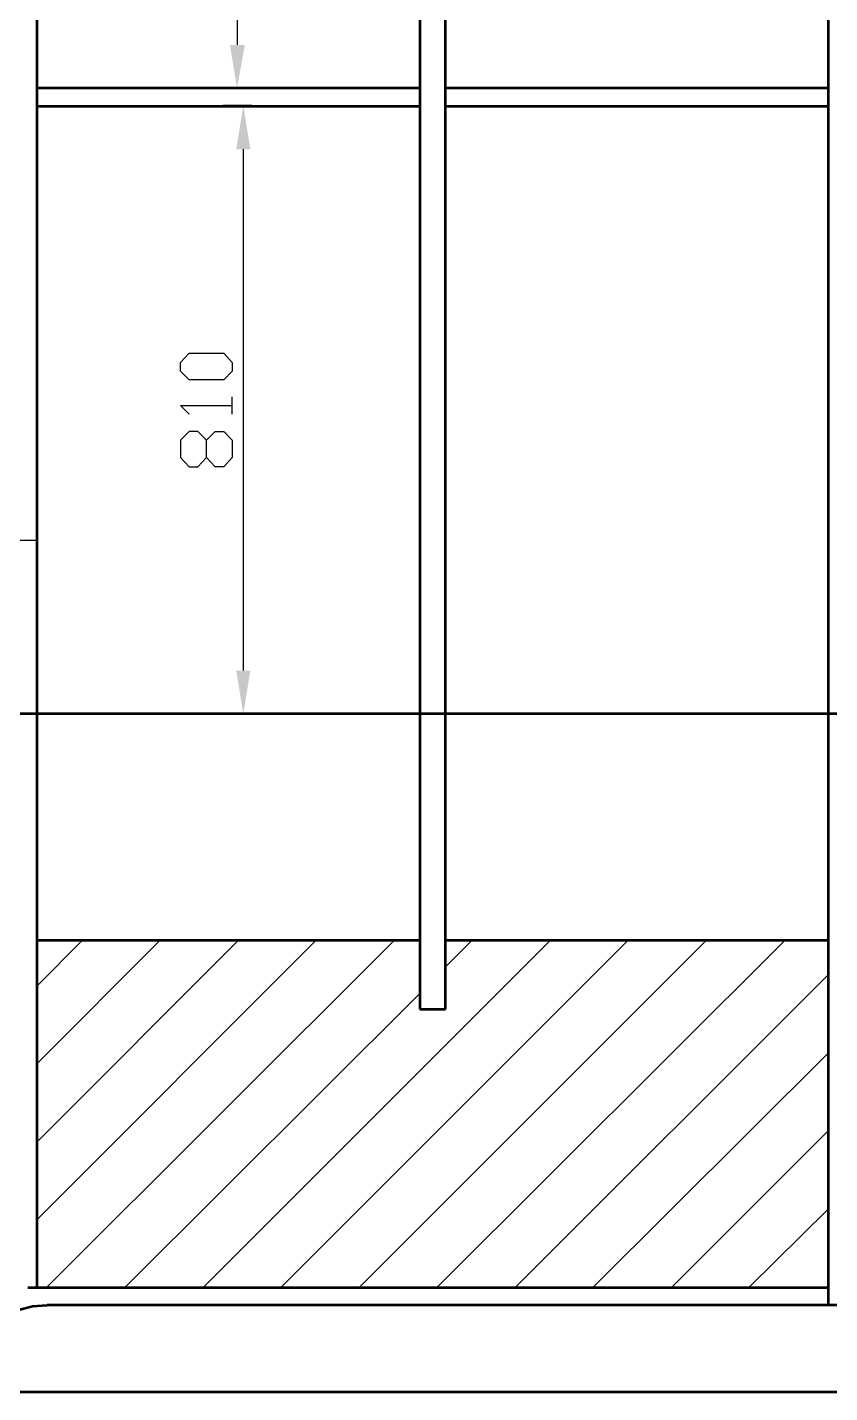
# Model space of a CAD drawing. Header units: millimetres. Extents: x 0 to 841, y 0 to 1189.
# Drawn here: x 185.3 to 228.6, y 401.2 to 474.9 of the extents above; entities that cross this region are included whole.
import ezdxf

# ---------------------------------------------------------------- set-up
doc = ezdxf.new("R2010")
doc.units = ezdxf.units.MM
doc.layers.add('C00-00-00', color=7, linetype='Continuous')
doc.layers.add('C00-FF-FF', color=4, linetype='Continuous', true_color=0x00ffff)

msp = doc.modelspace()

# ---------------------------------------------------------------- hatches: boundary and pattern name
at = {"layer": 'C00-00-00'}
h = msp.add_hatch(color=256, dxfattribs=at)
h.dxf.hatch_style = 2
h.paths.add_polyline_path([(196.257333, 473.947772), (197.061667, 473.947772), (196.638333, 471.619439)])
h = msp.add_hatch(color=256, dxfattribs=at)
h.dxf.hatch_style = 2
h.paths.add_polyline_path([(196.596, 468.317439), (197.358, 468.317439), (196.977, 470.645772)])
h = msp.add_hatch(color=256, dxfattribs=at)
h.dxf.hatch_style = 2
h.paths.add_polyline_path([(196.596, 440.165772), (197.358, 440.165772), (196.977, 437.837439)])

# ---------------------------------------------------------------- linework, layer by layer
at = {"layer": 'C00-00-00', "lineweight": 53}
for points in [[(257.640667, 437.836028), (182.541333, 437.836028), (182.541333, 471.618028), (184.446333, 471.618028)], [(186.393667, 405.874361), (185.589333, 405.832028), (184.785, 405.620361), (184.065333, 405.239361), (183.388, 404.773694), (182.795333, 404.223361), (182.329667, 403.546028), (181.991, 402.784028), (181.779333, 402.022028), (181.694667, 401.175361)]]:
    msp.add_lwpolyline(points, dxfattribs=at)
at = {"layer": 'C00-00-00', "lineweight": 25}
msp.add_lwpolyline([(196.384333, 456.335694), (195.918667, 455.870028), (194.056, 455.870028), (193.590333, 456.335694), (193.590333, 456.801361), (194.056, 457.309361), (195.918667, 457.309361), (196.384333, 456.801361)], close=True, dxfattribs=at)
for points in [[(196.384333, 454.007361), (196.384333, 454.938694)], [(194.056, 454.007361), (193.590333, 454.473028), (196.384333, 454.473028)], [(196.384333, 451.679028), (195.918667, 451.171028), (195.453, 451.171028), (194.987333, 451.679028), (194.987333, 452.610361), (194.521667, 453.076028), (194.056, 453.076028), (193.590333, 452.610361), (193.590333, 451.679028), (194.056, 451.171028), (194.521667, 451.171028), (194.987333, 451.679028)], [(194.987333, 452.610361), (195.453, 453.076028), (195.918667, 453.076028), (196.384333, 452.610361), (196.384333, 451.679028)]]:
    msp.add_lwpolyline(points, dxfattribs=at)
at = {"layer": 'C00-00-00', "lineweight": 53}
for points in [[(185.843333, 406.848028), (185.843333, 406.848028), (185.843333, 650.857361), (185.843333, 650.857361)], [(228.557667, 650.857361), (228.557667, 650.857361), (228.557667, 405.916694), (228.557667, 405.916694)], [(206.502, 648.613694), (206.502, 648.613694), (206.502, 421.876361), (206.502, 421.876361)], [(207.899, 421.876361), (207.899, 421.876361), (207.899, 648.613694), (207.899, 648.613694)], [(206.502, 471.618028), (206.502, 471.618028), (185.843333, 471.618028), (185.843333, 471.618028)], [(205.316667, 471.618028), (205.316667, 471.618028), (196.003333, 471.618028), (196.003333, 471.618028)], [(228.557667, 471.618028), (228.557667, 471.618028), (207.899, 471.618028), (207.899, 471.618028)], [(185.843333, 470.644361), (185.843333, 470.644361), (206.502, 470.644361), (206.502, 470.644361)], [(197.442667, 470.644361), (197.442667, 470.644361), (195.876333, 470.644361), (195.876333, 470.644361)], [(207.899, 470.644361), (207.899, 470.644361), (228.557667, 470.644361), (228.557667, 470.644361)], [(185.843333, 425.601694), (185.843333, 425.601694), (185.843333, 447.191694), (185.843333, 447.191694)], [(185.843333, 437.836028), (185.843333, 437.836028), (181.144333, 437.836028), (181.144333, 437.836028)], [(197.442667, 437.836028), (197.442667, 437.836028), (195.876333, 437.836028), (195.876333, 437.836028)], [(185.843333, 406.848028), (185.843333, 406.848028), (185.843333, 428.438028), (185.843333, 428.438028)], [(185.843333, 425.601694), (185.843333, 425.601694), (206.502, 425.601694), (206.502, 425.601694)], [(207.899, 425.601694), (207.899, 425.601694), (228.557667, 425.601694), (228.557667, 425.601694)], [(206.502, 421.876361), (206.502, 421.876361), (207.899, 421.876361), (207.899, 421.876361)], [(185.335333, 406.848028), (185.335333, 406.848028), (228.557667, 406.848028), (228.557667, 406.848028)], [(186.393667, 405.916694), (186.393667, 405.916694), (231.817333, 405.916694), (231.817333, 405.916694)], [(181.737, 401.217694), (181.737, 401.217694), (231.817333, 401.217694), (231.817333, 401.217694)]]:
    msp.add_open_spline(points, degree=3, dxfattribs=at)
at = {"layer": 'C00-00-00', "lineweight": 25}
for points in [[(196.638333, 502.098028), (196.638333, 502.098028), (196.638333, 473.946361), (196.638333, 473.946361)], [(205.909333, 471.618028), (205.909333, 471.618028), (195.495333, 471.618028), (195.495333, 471.618028)], [(205.909333, 470.644361), (205.909333, 470.644361), (195.791667, 470.644361), (195.791667, 470.644361)], [(196.977, 468.316028), (196.977, 468.316028), (196.977, 440.164361), (196.977, 440.164361)], [(185.843333, 447.191694), (185.843333, 447.191694), (176.318333, 447.191694), (176.318333, 447.191694)], [(205.909333, 437.836028), (205.909333, 437.836028), (195.791667, 437.836028), (195.791667, 437.836028)], [(185.843333, 423.146361), (185.843333, 423.146361), (188.298667, 425.601694), (188.298667, 425.601694)], [(185.843333, 418.955361), (185.843333, 418.955361), (192.489667, 425.601694), (192.489667, 425.601694)], [(185.843333, 414.722028), (185.843333, 414.722028), (196.723, 425.601694), (196.723, 425.601694)], [(185.843333, 410.531028), (185.843333, 410.531028), (200.914, 425.601694), (200.914, 425.601694)], [(186.351333, 406.848028), (186.351333, 406.848028), (205.147333, 425.601694), (205.147333, 425.601694)], [(194.818, 406.848028), (194.818, 406.848028), (213.571667, 425.601694), (213.571667, 425.601694)], [(199.009, 406.848028), (199.009, 406.848028), (217.762667, 425.601694), (217.762667, 425.601694)], [(203.242333, 406.848028), (203.242333, 406.848028), (221.996, 425.601694), (221.996, 425.601694)], [(207.433333, 406.848028), (207.433333, 406.848028), (226.229333, 425.601694), (226.229333, 425.601694)], [(207.899, 424.162361), (207.899, 424.162361), (209.338333, 425.601694), (209.338333, 425.601694)], [(211.666667, 406.848028), (211.666667, 406.848028), (228.557667, 423.739028), (228.557667, 423.739028)], [(190.584667, 406.848028), (190.584667, 406.848028), (206.502, 422.723028), (206.502, 422.723028)], [(215.857667, 406.848028), (215.857667, 406.848028), (228.557667, 419.505694), (228.557667, 419.505694)], [(220.091, 406.848028), (220.091, 406.848028), (228.557667, 415.314694), (228.557667, 415.314694)], [(224.282, 406.848028), (224.282, 406.848028), (228.557667, 411.081361), (228.557667, 411.081361)]]:
    msp.add_open_spline(points, degree=3, dxfattribs=at)
at = {"layer": 'C00-FF-FF', "lineweight": 53}
msp.add_lwpolyline([(228.515333, 406.848028), (228.557667, 406.890361)], dxfattribs=at)

doc.saveas('drawing.dxf')
